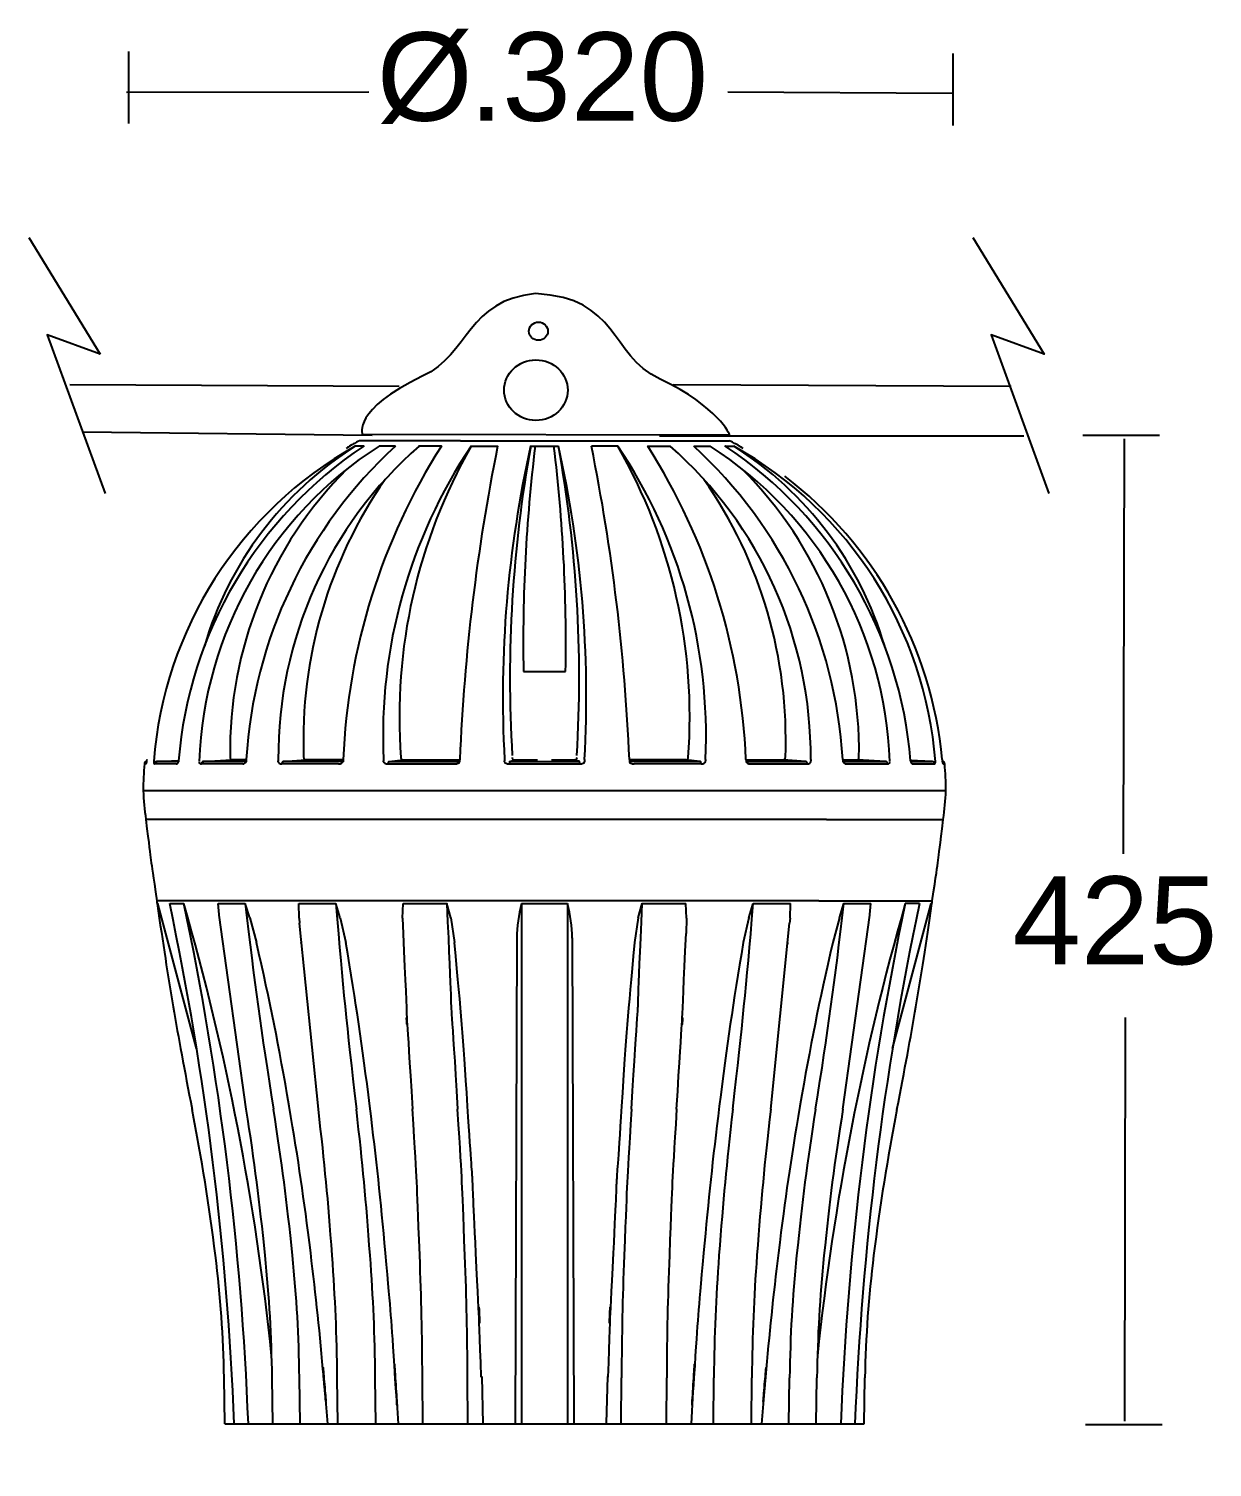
# Model space of a CAD drawing. Extents: x 4 to 131, y 0 to 280.
# Drawn here: x 4.1 to 130.6, y 126.1 to 279.9 of the extents above; entities that cross this region are included whole.
import ezdxf

# ---------------------------------------------------------------- set-up
doc = ezdxf.new("R2010")
doc.units = 0
doc.layers.add('LIVELLO_1', color=160, linetype='Continuous')
doc.styles.add('STD', font='txt')

# ---------------------------------------------------------------- blocks, each defined once
blk = doc.blocks.new('AI9-BLK2')
at = {"layer": 'LIVELLO_1', "color": 7}
for p, q in [((-52.624006, 13.651449), (-45.000526, 1.180376)), ((-48.253558, -2.051296), (-13.034863, -2.247666)), ((16.248965, -2.051296), (52.379749, -2.247666)), ((-46.876725, -7.132812), (-15.918064, -7.465091)), ((14.776531, -7.545534), (53.730226, -7.545534))]:
    blk.add_line(p, q, dxfattribs=at)
for points in [[(48.253558, 13.651449), (55.879621, 1.180376), (50.227942, 3.24416), (56.400519, -13.709499)], [(-45.000526, 1.180376), (-50.652033, 3.24416), (-44.479456, -13.709499)]]:
    blk.add_lwpolyline(points, dxfattribs=at)
blk = doc.blocks.new('AI9-BLK1')
at = {"layer": 'LIVELLO_1', "color": 7}
for p, q in [((-51, 136.96), (-51, 129.26)), ((37.1, 136.75), (37.1, 129.05)), ((-51.21, 132.62), (-25.34, 132.66)), ((13.06, 132.65), (37.02, 132.5)), ((-26.07, 95.36), (-26.32, 95.36)), ((-15.52, 95.36), (-9.64, 95.36)), ((-9.64, 95.36), (-3.45, 95.36)), ((-3.45, 95.36), (2.43, 95.36)), ((2.43, 95.36), (7.44, 95.36)), ((7.44, 95.36), (11.07, 95.36)), ((11.07, 95.36), (12.99, 95.36)), ((12.99, 95.36), (13.23, 95.36)), ((50.98, 95.95), (59.18, 95.95)), ((55.4, 95.56), (55.28, 51.2)), ((-25.86, 94.78), (-26.77, 94.78)), ((-22.49, 94.78), (-24.23, 94.78)), ((-14.38, 94.78), (-11.56, 94.78)), ((-8.03, 94.78), (-5.06, 94.78)), ((1.29, 94.78), (-1.53, 94.78)), ((9.4, 94.78), (11.14, 94.78)), ((14.24, 94.78), (14.3, 94.78)), ((14.29, 94.77), (14.32, 94.77)), ((-8.8, 70.69), (-4.29, 70.69)), ((-49.15, 60.81), (-49.31, 60.81)), ((-49.11, 60.92), (-49.09, 60.97)), ((-49.07, 61.15), (-49.08, 61.04)), ((-49.06, 61.27), (-49.07, 61.14)), ((-49.06, 61.26), (-49.07, 61.15)), ((-45.9, 60.81), (-48.22, 60.81)), ((-45.67, 61.06), (-47.98, 61.06)), ((-47.98, 61.06), (-47.93, 61.06)), ((-47.93, 61.06), (-45.66, 61.18)), ((-45.66, 61.15), (-45.67, 61.04)), ((-45.65, 61.26), (-45.66, 61.15)), ((-38.8, 60.81), (-43.22, 60.81)), ((-38.44, 61.06), (-43, 61.06)), ((-43, 61.06), (-42.96, 61.06)), ((-42.96, 61.06), (-40.02, 61.23)), ((-38.42, 61.23), (-40.02, 61.23)), ((-38.43, 61.15), (-38.44, 61.04)), ((-38.42, 61.26), (-38.43, 61.15)), ((-35, 61.26), (-35, 61.15)), ((-35, 61.04), (-35, 61.15)), ((-28.55, 60.81), (-34.62, 60.81)), ((-28.08, 61.06), (-34.46, 61.06)), ((-34.46, 61.06), (-34.43, 61.06)), ((-34.43, 61.06), (-32.09, 61.23)), ((-28.07, 61.23), (-32.09, 61.23)), ((-28.07, 61.26), (-28.08, 61.15)), ((-28.08, 61.15), (-28.08, 61.04)), ((-23.75, 61.26), (-23.75, 61.15)), ((-23.75, 61.04), (-23.75, 61.15)), ((-23.18, 61.06), (-15.62, 61.06)), ((-23.18, 61.06), (-23.16, 61.06)), ((-23.16, 61.06), (-21.66, 61.23)), ((-21.66, 61.23), (-15.61, 61.23)), ((-16.08, 61.06), (-16.08, 61.06)), ((-15.61, 61.26), (-15.62, 61.15)), ((-15.62, 61.15), (-15.62, 61.04)), ((-10.82, 61.26), (-10.82, 61.15)), ((-10.82, 61.04), (-10.82, 61.15)), ((-10.28, 61.06), (-10.27, 61.06)), ((-10.27, 61.06), (-9.75, 61.23)), ((-9.75, 61.23), (-7.3, 61.23)), ((-5.79, 61.23), (-3.34, 61.23)), ((-2.27, 61.26), (-2.27, 61.15)), ((-2.27, 61.15), (-2.27, 61.04)), ((2.52, 61.26), (2.53, 61.15)), ((8.57, 61.23), (2.52, 61.23)), ((2.53, 61.15), (2.53, 61.04)), ((10.09, 61.06), (2.53, 61.06)), ((2.99, 61.06), (2.99, 61.06)), ((10.19, 60.81), (3.05, 60.81)), ((10.07, 61.06), (8.57, 61.23)), ((10.09, 61.06), (10.07, 61.06)), ((10.66, 61.26), (10.66, 61.15)), ((10.66, 61.04), (10.66, 61.15)), ((14.98, 61.26), (14.99, 61.15)), ((14.98, 61.23), (19, 61.23)), ((14.99, 61.15), (15, 61.04)), ((14.99, 61.06), (21.37, 61.06)), ((15.46, 60.81), (21.53, 60.81)), ((21.34, 61.06), (19, 61.23)), ((21.37, 61.06), (21.34, 61.06)), ((21.91, 61.26), (21.91, 61.15)), ((21.92, 61.04), (21.91, 61.15)), ((25.33, 61.26), (25.35, 61.15)), ((25.34, 61.23), (26.92, 61.23)), ((25.35, 61.15), (25.35, 61.04)), ((25.35, 61.06), (29.91, 61.06)), ((25.72, 60.81), (30.13, 60.81)), ((29.88, 61.06), (26.92, 61.23)), ((29.91, 61.06), (29.88, 61.06)), ((32.57, 61.26), (32.58, 61.15)), ((34.85, 61.06), (32.57, 61.18)), ((32.58, 61.15), (32.59, 61.04)), ((32.58, 61.06), (34.89, 61.06)), ((32.81, 60.81), (35.13, 60.81)), ((34.89, 61.06), (34.85, 61.06)), ((35.97, 61.27), (35.98, 61.14)), ((35.97, 61.26), (35.98, 61.15)), ((35.99, 61.04), (35.98, 61.15)), ((36.01, 60.97), (36.02, 60.92)), ((36.06, 60.81), (36.22, 60.81)), ((-49.45, 57.96), (36.36, 57.96)), ((-49.45, 57.96), (36.36, 57.96)), ((-48.63, 54.87), (-49.16, 54.87)), ((-44.51, 54.87), (-48.63, 54.87)), ((-36.68, 54.87), (-44.51, 54.87)), ((-25.89, 54.87), (-36.68, 54.87)), ((-13.21, 54.87), (-25.89, 54.87)), ((0.12, 54.87), (-13.21, 54.87)), ((12.8, 54.87), (0.12, 54.87)), ((23.59, 54.87), (12.8, 54.87)), ((23.59, 54.87), (31.43, 54.87)), ((31.43, 54.87), (35.54, 54.87)), ((35.54, 54.87), (36.07, 54.87)), ((-47.48, 46.16), (-47.99, 46.16)), ((-43.47, 46.16), (-47.48, 46.16)), ((-35.85, 46.16), (-43.47, 46.16)), ((-25.36, 46.16), (-35.85, 46.16)), ((-13.03, 46.16), (-25.36, 46.16)), ((-0.06, 46.16), (-13.03, 46.16)), ((12.27, 46.16), (-0.06, 46.16)), ((22.76, 46.16), (12.27, 46.16)), ((22.76, 46.16), (30.38, 46.16)), ((30.38, 46.16), (34.39, 46.16)), ((34.39, 46.16), (34.9, 46.16)), ((-43.73, 30.37), (-47.88, 45.88)), ((-46.61, 45.89), (-45.1, 45.89)), ((-46.6, 45.88), (-46.6, 45.89)), ((-41.42, 45.89), (-38.54, 45.89)), ((-41.27, 44.32), (-41.42, 45.88)), ((-38.05, 44.36), (-38.54, 45.89)), ((-32.82, 45.89), (-28.86, 45.89)), ((-32.77, 44.32), (-32.82, 45.88)), ((-28.38, 44.36), (-28.86, 45.89)), ((-21.71, 44.32), (-21.64, 45.88)), ((-21.64, 45.89), (-16.99, 45.89)), ((-16.56, 44.36), (-16.99, 45.89)), ((-8.99, 45.89), (-4.1, 45.89)), ((-8.99, 45.89), (-8.99, -9.75)), ((-4.1, 45.89), (-4.1, -9.75)), ((3.9, 45.88), (8.55, 45.88)), ((8.62, 44.32), (8.55, 45.88)), ((15.29, 44.36), (15.77, 45.89)), ((15.77, 45.89), (19.73, 45.89)), ((15.77, 45.88), (19.73, 45.88)), ((19.69, 44.32), (19.73, 45.88)), ((25.35, 23.89), (28.23, 44.63)), ((25.45, 45.88), (28.33, 45.88)), ((28.19, 44.32), (28.33, 45.88)), ((30.64, 30.37), (34.79, 45.88)), ((33.52, 45.89), (32.01, 45.89)), ((33.51, 45.89), (33.51, 45.88)), ((34.79, 45.89), (34.79, 45.88)), ((-38.05, 44.36), (-37.34, 41.71)), ((-32.77, 44.32), (-32.73, 43.79)), ((-28.38, 44.36), (-27.79, 41.71)), ((-21.71, 44.32), (-21.66, 42.68)), ((-16.56, 44.36), (-16.16, 41.71)), ((3.47, 44.36), (3.08, 41.71)), ((8.62, 44.32), (8.58, 42.68)), ((15.29, 44.36), (14.7, 41.71)), ((17.63, 23.9), (19.64, 43.79)), ((19.69, 44.32), (19.64, 43.79)), ((24.97, 44.36), (24.25, 41.71)), ((-32.53, 41.52), (-32.56, 41.71)), ((-9.5, 42.2), (-9.67, -9.75)), ((-3.59, 42.2), (-3.42, -9.75)), ((19.44, 41.52), (19.47, 41.71)), ((55.5, 33.71), (55.45, -9.47)), ((-40.7, -9.75), (-40.79, -4.84)), ((-32.67, -9.75), (-32.74, -4.84)), ((-24.59, -9.75), (-24.64, -4.84)), ((-19.57, -9.75), (-19.6, -4.84)), ((-14.74, -9.75), (-14.77, -4.84)), ((-13.25, -4.69), (-13.13, -9.75)), ((0.17, -4.69), (0.04, -9.67)), ((1.65, -9.75), (1.68, -4.84)), ((6.48, -9.75), (6.51, -4.84)), ((11.5, -9.75), (11.55, -4.84)), ((15.56, -9.75), (15.61, -4.84)), ((19.58, -9.75), (19.65, -4.84)), ((22.5, -9.75), (22.57, -4.84)), ((27.61, -9.75), (27.7, -4.84)), ((-30.01, -6.33), (-29.73, -9.75)), ((-22.41, -6.33), (-22.2, -9.75)), ((9.32, -6.33), (9.11, -9.75)), ((16.93, -6.33), (16.65, -9.75)), ((-40.71, -9.75), (27.62, -9.75)), ((-40.7, -9.75), (27.61, -9.75)), ((59.48, -9.86), (51.28, -9.86))]:
    blk.add_line(p, q, dxfattribs=at)
for points in [[(-15.52, 95.36), (-20.53, 95.36), (-24.16, 95.36), (-26.07, 95.36)], [(-26.77, 94.78), (-26.78, 94.78), (-26.78, 94.78), (-26.79, 94.77), (-26.79, 94.77)], [(-25.86, 94.78), (-25.86, 94.78), (-25.87, 94.78), (-25.87, 94.77), (-25.87, 94.77)], [(-17.57, 94.78), (-19.96, 94.78), (-19.96, 94.78), (-19.97, 94.78), (-19.97, 94.77), (-19.97, 94.77)], [(-17.57, 94.78), (-17.57, 94.78), (-17.57, 94.78), (-17.57, 94.77), (-17.57, 94.77)], [(-14.38, 94.78), (-14.38, 94.78), (-14.38, 94.78), (-14.38, 94.77), (-14.38, 94.77)], [(-11.56, 94.78), (-11.56, 94.78), (-11.56, 94.78), (-11.56, 94.77), (-11.56, 94.77)], [(-8.03, 94.78), (-8.03, 94.78), (-8.03, 94.78), (-8.03, 94.77), (-8.03, 94.77)], [(-5.06, 94.77), (-5.06, 94.77), (-5.06, 94.78), (-5.06, 94.78), (-5.06, 94.78)], [(1.29, 94.77), (1.29, 94.77), (1.29, 94.78), (1.29, 94.78), (1.29, 94.78)], [(4.48, 94.77), (4.48, 94.77), (4.48, 94.78), (4.48, 94.78), (4.48, 94.78), (6.87, 94.78)], [(6.89, 94.77), (6.88, 94.77), (6.88, 94.78), (6.88, 94.78), (6.87, 94.78)], [(12.79, 94.77), (12.78, 94.77), (12.78, 94.78), (12.77, 94.78), (12.77, 94.78), (13.68, 94.78)], [(14.26, 94.77), (14.29, 94.77), (14.49, 94.64)], [(-48.14, 60.98), (-48.16, 60.97), (-48.17, 60.95), (-48.18, 60.94), (-48.19, 60.92), (-48.2, 60.9), (-48.2, 60.89), (-48.21, 60.87), (-48.21, 60.85), (-48.22, 60.83), (-48.22, 60.81)], [(-47.98, 61.06), (-47.99, 61.05), (-48.01, 61.05), (-48.03, 61.05), (-48.05, 61.04), (-48.07, 61.04), (-48.08, 61.02), (-48.1, 61.02), (-48.12, 61.01), (-48.13, 60.99), (-48.14, 60.98)], [(-43.15, 60.98), (-43.16, 60.97), (-43.17, 60.95), (-43.18, 60.94), (-43.19, 60.92), (-43.2, 60.9), (-43.2, 60.89), (-43.21, 60.87), (-43.21, 60.85), (-43.22, 60.83), (-43.22, 60.81)], [(-43, 61.06), (-43.02, 61.05), (-43.03, 61.05), (-43.05, 61.05), (-43.06, 61.04), (-43.08, 61.04), (-43.1, 61.02), (-43.11, 61.02), (-43.12, 61.01), (-43.14, 60.99), (-43.15, 60.98)], [(-40.15, 61.49), (-40.14, 61.45), (-40.14, 61.41), (-40.13, 61.37), (-40.12, 61.34), (-40.1, 61.31), (-40.09, 61.29), (-40.09, 61.28), (-40.08, 61.27), (-40.07, 61.26), (-40.06, 61.25), (-40.06, 61.25), (-40.05, 61.24), (-40.05, 61.24), (-40.04, 61.24), (-40.04, 61.24), (-40.03, 61.23), (-40.03, 61.23), (-40.03, 61.23), (-40.02, 61.23), (-40.02, 61.23)], [(-34.57, 60.98), (-34.58, 60.97), (-34.59, 60.95), (-34.59, 60.94), (-34.6, 60.92), (-34.61, 60.9), (-34.61, 60.88), (-34.62, 60.85), (-34.62, 60.83), (-34.62, 60.81)], [(-34.46, 61.06), (-34.46, 61.06), (-34.47, 61.05), (-34.48, 61.05), (-34.49, 61.05), (-34.5, 61.04), (-34.52, 61.04), (-34.53, 61.02), (-34.54, 61.02), (-34.55, 61.01), (-34.56, 60.99), (-34.57, 60.98)], [(-32.29, 61.49), (-32.28, 61.46), (-32.28, 61.45), (-32.28, 61.43), (-32.27, 61.41), (-32.26, 61.39), (-32.26, 61.37), (-32.25, 61.35), (-32.24, 61.34), (-32.23, 61.32), (-32.22, 61.31), (-32.21, 61.29), (-32.2, 61.28), (-32.19, 61.27), (-32.17, 61.26), (-32.16, 61.25), (-32.14, 61.24), (-32.13, 61.24), (-32.12, 61.23), (-32.1, 61.23), (-32.09, 61.23), (-32.09, 61.23)], [(-23.25, 60.98), (-23.26, 60.96), (-23.27, 60.93), (-23.28, 60.88), (-23.28, 60.83), (-23.28, 60.81)], [(-23.18, 61.06), (-23.18, 61.06), (-23.19, 61.05), (-23.19, 61.05), (-23.19, 61.05), (-23.2, 61.05), (-23.2, 61.05), (-23.21, 61.04), (-23.21, 61.04), (-23.22, 61.04), (-23.22, 61.02), (-23.23, 61.02), (-23.24, 61.01), (-23.24, 60.99), (-23.25, 60.98)], [(-21.9, 61.49), (-21.9, 61.46), (-21.9, 61.45), (-21.89, 61.43), (-21.89, 61.41), (-21.88, 61.39), (-21.87, 61.37), (-21.86, 61.35), (-21.85, 61.34), (-21.84, 61.32), (-21.83, 61.31), (-21.81, 61.29), (-21.8, 61.28), (-21.78, 61.27), (-21.77, 61.26), (-21.75, 61.25), (-21.73, 61.24), (-21.71, 61.24), (-21.69, 61.23), (-21.68, 61.23), (-21.66, 61.23)], [(-10.29, 60.98), (-10.3, 60.95), (-10.3, 60.9), (-10.3, 60.86), (-10.3, 60.81)], [(-10.28, 61.06), (-10.28, 61.06), (-10.28, 61.05), (-10.28, 61.05), (-10.28, 61.04), (-10.28, 61.04), (-10.29, 61.02), (-10.29, 60.99), (-10.29, 60.98)], [(-10.28, 61.06), (-2.81, 61.06), (-2.82, 61.06), (-3.34, 61.23)], [(-2.8, 60.98), (-2.8, 61.01), (-2.8, 61.04), (-2.81, 61.04), (-2.81, 61.05), (-2.81, 61.05), (-2.81, 61.06), (-2.81, 61.06)], [(-2.79, 60.81), (-2.79, 60.86), (-2.79, 60.9), (-2.79, 60.95), (-2.8, 60.98)], [(8.57, 61.23), (8.59, 61.23), (8.61, 61.23), (8.63, 61.24), (8.64, 61.24), (8.66, 61.25), (8.68, 61.26), (8.69, 61.27), (8.71, 61.28), (8.72, 61.29), (8.74, 61.31), (8.75, 61.32), (8.76, 61.34), (8.77, 61.35), (8.78, 61.37), (8.79, 61.39), (8.8, 61.41), (8.8, 61.43), (8.81, 61.45), (8.81, 61.46), (8.81, 61.49)], [(10.19, 60.81), (10.19, 60.86), (10.18, 60.9), (10.17, 60.95), (10.17, 60.96), (10.16, 60.98), (10.16, 60.99), (10.15, 61.01), (10.14, 61.02), (10.14, 61.02), (10.13, 61.04), (10.12, 61.04), (10.12, 61.04), (10.12, 61.05), (10.11, 61.05), (10.11, 61.05), (10.1, 61.05), (10.1, 61.05), (10.1, 61.06), (10.09, 61.06)], [(19, 61.23), (19.01, 61.23), (19.02, 61.23), (19.03, 61.24), (19.05, 61.24), (19.06, 61.25), (19.08, 61.25), (19.09, 61.26), (19.1, 61.27), (19.12, 61.29), (19.13, 61.3), (19.14, 61.31), (19.15, 61.33), (19.16, 61.35), (19.17, 61.36), (19.18, 61.38), (19.18, 61.4), (19.19, 61.41), (19.19, 61.43), (19.19, 61.46), (19.2, 61.49)], [(21.53, 60.81), (21.53, 60.83), (21.53, 60.86), (21.52, 60.88), (21.52, 60.9), (21.51, 60.93), (21.5, 60.95), (21.49, 60.96), (21.48, 60.98), (21.47, 60.99), (21.46, 61.01), (21.45, 61.02), (21.44, 61.02), (21.43, 61.04), (21.42, 61.04), (21.4, 61.05), (21.39, 61.05), (21.38, 61.05), (21.37, 61.06), (21.37, 61.06)], [(26.92, 61.23), (26.93, 61.23), (26.93, 61.23), (26.94, 61.23), (26.95, 61.23), (26.95, 61.24), (26.96, 61.24), (26.96, 61.24), (26.96, 61.24), (26.97, 61.25), (26.98, 61.25), (26.99, 61.26), (26.99, 61.27), (27, 61.29), (27.01, 61.3), (27.02, 61.31), (27.03, 61.35), (27.04, 61.38), (27.05, 61.41), (27.06, 61.45), (27.06, 61.49)], [(30.13, 60.81), (30.13, 60.83), (30.12, 60.85), (30.12, 60.87), (30.12, 60.89), (30.11, 60.9), (30.1, 60.92), (30.09, 60.94), (30.08, 60.95), (30.07, 60.97), (30.06, 60.98), (30.05, 60.99), (30.04, 61.01), (30.02, 61.02), (30.01, 61.02), (29.99, 61.04), (29.98, 61.04), (29.96, 61.05), (29.95, 61.05), (29.93, 61.05), (29.91, 61.06)], [(3.47, 44.36), (3.9, 45.89), (8.56, 45.89)], [(24.97, 44.36), (25.45, 45.89), (28.33, 45.89)]]:
    blk.add_lwpolyline(points, dxfattribs=at)
for centre, major_axis, ratio in [((-7.2, 107.06), (1.02, 0), 0.954262), ((-7.47, 100.76), (3.4, 0), 0.952872)]:
    blk.add_ellipse(centre, major_axis=major_axis, ratio=ratio, dxfattribs=at)
for points, knots in [([(-7.5, 111.08), (1.51, 110.62), (0.23, 104.6), (5.82, 101.94), (12.09, 98.96), (13.24, 95.98), (13.24, 95.98), (13.24, 95.98), (-26.01, 96.04), (-26.01, 96.04), (-26.01, 96.04), (-27.14, 98.66), (-19.61, 102.24), (-14.51, 104.67), (-14.83, 110.4), (-7.5, 111.08)], [0, 0, 0, 0, 1, 1, 1, 2, 2, 2, 3, 3, 3, 4, 4, 4, 5, 5, 5, 5]), ([(14.67, 94.54), (14.15, 94.89), (14.84, 94.42), (14.32, 94.77), (14.31, 94.78), (14.3, 94.78), (14.3, 94.78), (13.81, 95.05), (13.72, 95.1), (13.23, 95.36)], [0, 0, 0, 0, 1, 1, 1, 2, 2, 2, 3, 3, 3, 3]), ([(-48.32, 61.01), (-48.32, 60.96), (-48.31, 60.92), (-48.3, 60.88), (-48.29, 60.84), (-48.26, 60.81), (-48.22, 60.81)], [0, 0, 0, 0, 1, 1, 1, 2, 2, 2, 2]), ([(-45.9, 60.81), (-45.84, 60.81), (-45.79, 60.83), (-45.75, 60.88), (-45.71, 60.92), (-45.68, 60.98), (-45.67, 61.04)], [0, 0, 0, 0, 1, 1, 1, 2, 2, 2, 2]), ([(-43.47, 60.99), (-43.46, 60.95), (-43.43, 60.91), (-43.4, 60.88), (-43.35, 60.83), (-43.28, 60.81), (-43.22, 60.81)], [0, 0, 0, 0, 1, 1, 1, 2, 2, 2, 2]), ([(-28.55, 60.81), (-28.44, 60.81), (-28.33, 60.83), (-28.23, 60.88), (-28.15, 60.91), (-28.1, 60.97), (-28.08, 61.04)], [0, 0, 0, 0, 1, 1, 1, 2, 2, 2, 2]), ([(-23.62, 60.88), (-23.51, 60.83), (-23.39, 60.81), (-23.28, 60.81), (-23.28, 60.81), (-16.14, 60.81), (-16.14, 60.81), (-16.02, 60.81), (-15.89, 60.83), (-15.78, 60.88)], [0, 0, 0, 0, 1, 1, 1, 2, 2, 2, 3, 3, 3, 3]), ([(-10.66, 60.88), (-10.55, 60.83), (-10.43, 60.81), (-10.3, 60.81), (-10.3, 60.81), (-2.79, 60.81), (-2.79, 60.81), (-2.66, 60.81), (-2.54, 60.83), (-2.43, 60.88)], [0, 0, 0, 0, 1, 1, 1, 2, 2, 2, 3, 3, 3, 3]), ([(35.14, 60.81), (35.14, 60.88), (35.1, 60.94), (35.06, 60.98), (35.01, 61.03), (34.95, 61.05), (34.89, 61.06)], [0, 0, 0, 0, 1, 1, 1, 2, 2, 2, 2]), ([(36.36, 57.96), (36.35, 58.96), (36.31, 59.82), (36.22, 60.81), (36.21, 60.94), (36.12, 61.04), (35.99, 61.05)], [0, 0, 0, 0, 1, 1, 1, 2, 2, 2, 2]), ([(-49.16, 54.86), (-48.44, 49.13), (-48.81, 51.88), (-47.99, 46.16), (-47.96, 45.97), (-47.98, 46.08), (-47.95, 45.89)], [0, 0, 0, 0, 1, 1, 1, 2, 2, 2, 2]), ([(-21.64, 45.88), (-21.64, 45.88), (-16.99, 45.88), (-16.99, 45.88), (-15.99, 23.61), (-17.18, 46.14), (-15.83, 23.88)], [0, 0, 0, 0, 1, 1, 1, 2, 2, 2, 2]), ([(-35.59, -9.75), (-35.59, -9.75), (-35.66, -4.84), (-35.66, -4.84), (-35.72, -0.25), (-35.95, 3.7), (-36.41, 8.27), (-37.01, 14.18), (-37.51, 18.03), (-38.43, 23.89), (-38.43, 23.89), (-41.31, 44.63), (-41.31, 44.63)], [0, 0, 0, 0, 1, 1, 1, 2, 2, 2, 3, 3, 3, 4, 4, 4, 4]), ([(-29.25, 8.28), (-29.69, 14.35), (-30.02, 17.85), (-30.72, 23.9), (-30.72, 23.9), (-32.73, 43.79), (-32.73, 43.79)], [0, 0, 0, 0, 1, 1, 1, 2, 2, 2, 2]), ([(-19.6, -4.84), (-19.62, 0.04), (-19.7, 3.41), (-19.89, 8.29), (-20.25, 17.77), (-20.09, 14.45), (-20.66, 23.92)], [0, 0, 0, 0, 1, 1, 1, 2, 2, 2, 2]), ([(22.42, 23.88), (21.5, 18.02), (21, 14.17), (20.4, 8.27), (19.94, 3.7), (19.71, -0.25), (19.65, -4.84)], [0, 0, 0, 0, 1, 1, 1, 2, 2, 2, 2]), ([(-28.65, -9.75), (-28.65, -9.75), (-28.7, -4.84), (-28.7, -4.84), (-28.75, -0.11), (-28.9, 3.55), (-29.25, 8.28)], [0, 0, 0, 0, 1, 1, 1, 2, 2, 2, 2])]:
    blk.add_open_spline(points, degree=3, knots=knots, dxfattribs=at)
for points in [[(-26.32, 95.36), (-26.81, 95.1), (-26.9, 95.05), (-27.39, 94.78)], [(-26.77, 94.78), (-39.14, 87.84), (-47.22, 75.19), (-48.32, 61.05)], [(-25.86, 94.78), (-37.26, 87.18), (-44.55, 74.81), (-45.66, 61.15)], [(-24.23, 94.78), (-35.78, 87.37), (-42.95, 74.79), (-43.46, 61.08)], [(-26.77, 94.78), (-34.57, 89.84), (-40.3, 82.25), (-42.9, 73.39)], [(-22.49, 94.78), (-31.94, 86.09), (-37.66, 74.08), (-38.42, 61.26)], [(-19.96, 94.78), (-29.6, 86.32), (-35.08, 74.1), (-35, 61.26)], [(-17.57, 94.78), (-23.95, 84.72), (-27.57, 73.17), (-28.07, 61.26)], [(-27.4, 94.77), (-27.93, 94.42), (-27.23, 94.89), (-27.75, 94.54)], [(-27.39, 94.78), (-27.39, 94.78), (-27.4, 94.78), (-27.4, 94.77)], [(-14.38, 94.78), (-21.02, 84.9), (-24.3, 73.16), (-23.75, 61.26)], [(-14.38, 94.78), (-20.15, 84.67), (-22.76, 73.09), (-21.9, 61.48)], [(-11.56, 94.78), (-13.8, 83.58), (-15.11, 72.68), (-15.61, 61.26)], [(-8.03, 94.78), (-10.5, 83.77), (-11.44, 72.54), (-10.82, 61.27)], [(-8.02, 94.79), (-9.99, 83.84), (-10.65, 72.81), (-10, 61.71)], [(-7.55, 94.78), (-8.52, 86.7), (-8.93, 78.84), (-8.8, 70.69)], [(-4.29, 70.69), (-4.16, 78.84), (-4.57, 86.7), (-5.54, 94.78)], [(-3.08, 61.71), (-2.44, 72.81), (-3.1, 83.84), (-5.06, 94.79)], [(-2.27, 61.27), (-1.64, 72.54), (-2.59, 83.77), (-5.06, 94.78)], [(2.52, 61.26), (2.02, 72.68), (0.71, 83.58), (-1.53, 94.78)], [(10.66, 61.26), (11.21, 73.16), (7.93, 84.9), (1.29, 94.78)], [(8.81, 61.48), (9.68, 73.09), (7.06, 84.67), (1.29, 94.78)], [(14.98, 61.26), (14.49, 73.17), (10.87, 84.72), (4.48, 94.78)], [(21.91, 61.26), (21.99, 74.1), (16.52, 86.32), (6.87, 94.78)], [(25.33, 61.26), (24.57, 74.08), (18.86, 86.09), (9.4, 94.78)], [(30.37, 61.08), (29.87, 74.79), (22.69, 87.37), (11.14, 94.78)], [(32.58, 61.15), (31.46, 74.81), (24.17, 87.18), (12.77, 94.78)], [(35.23, 61.05), (34.13, 75.19), (26.05, 87.84), (13.68, 94.78)], [(13.7, 94.77), (13.7, 94.78), (13.69, 94.78), (13.68, 94.78)], [(29.81, 73.39), (27.21, 82.25), (21.48, 89.84), (13.68, 94.78)], [(14.26, 94.77), (14.26, 94.78), (14.25, 94.78), (14.24, 94.78)], [(14.32, 94.77), (14.31, 94.78), (14.3, 94.78), (14.3, 94.78)], [(-27.68, 92.31), (-35.85, 84.15), (-40.35, 73.03), (-40.15, 61.49)], [(27.06, 61.49), (27.26, 73.03), (22.76, 84.15), (14.59, 92.31)], [(-23.58, 91.22), (-29.64, 82.51), (-32.69, 72.09), (-32.29, 61.49)], [(19.2, 61.49), (19.61, 72.09), (16.56, 82.51), (10.49, 91.22)], [(35.97, 61.26), (34.83, 73.28), (28.73, 84.25), (19.13, 91.56)], [(-49.31, 60.81), (-49.39, 59.82), (-49.43, 58.96), (-49.45, 57.96)], [(-49.08, 61.05), (-49.2, 61.04), (-49.3, 60.94), (-49.31, 60.81)], [(-49.1, 60.94), (-49.13, 60.9), (-49.14, 60.86), (-49.15, 60.81)], [(-49.15, 60.81), (-49.12, 60.82), (-49.11, 60.85), (-49.11, 60.88)], [(-49.11, 60.88), (-49.09, 60.93), (-49.08, 60.99), (-49.08, 61.04)], [(-49.09, 60.97), (-49.1, 60.93), (-49.1, 60.91), (-49.11, 60.88)], [(-49.09, 60.96), (-49.08, 61.02), (-49.07, 61.08), (-49.07, 61.14)], [(-38.8, 60.81), (-38.72, 60.81), (-38.63, 60.83), (-38.56, 60.88)], [(-38.56, 60.88), (-38.49, 60.91), (-38.45, 60.97), (-38.44, 61.04)], [(-35, 61.04), (-35, 60.97), (-34.96, 60.91), (-34.89, 60.88)], [(-34.9, 60.88), (-34.81, 60.83), (-34.72, 60.81), (-34.62, 60.81)], [(-23.76, 61.04), (-23.74, 60.97), (-23.69, 60.9), (-23.62, 60.88)], [(-15.78, 60.88), (-15.7, 60.9), (-15.64, 60.96), (-15.62, 61.04)], [(-10.82, 61.04), (-10.8, 60.96), (-10.74, 60.9), (-10.66, 60.88)], [(-10.02, 61.49), (-10.02, 61.34), (-9.9, 61.23), (-9.75, 61.23)], [(-3.34, 61.23), (-3.19, 61.23), (-3.07, 61.34), (-3.07, 61.49)], [(-2.43, 60.88), (-2.35, 60.9), (-2.28, 60.96), (-2.27, 61.04)], [(2.53, 61.04), (2.55, 60.96), (2.61, 60.9), (2.69, 60.88)], [(2.69, 60.88), (2.81, 60.83), (2.93, 60.81), (3.05, 60.81)], [(10.19, 60.81), (10.31, 60.81), (10.42, 60.83), (10.53, 60.88)], [(10.53, 60.88), (10.6, 60.9), (10.66, 60.97), (10.67, 61.04)], [(14.99, 61.04), (15.01, 60.97), (15.07, 60.91), (15.14, 60.88)], [(15.14, 60.88), (15.24, 60.83), (15.35, 60.81), (15.46, 60.81)], [(21.53, 60.81), (21.63, 60.81), (21.72, 60.83), (21.81, 60.88)], [(21.81, 60.88), (21.87, 60.91), (21.92, 60.97), (21.92, 61.04)], [(25.35, 61.04), (25.36, 60.97), (25.41, 60.91), (25.47, 60.88)], [(25.47, 60.88), (25.54, 60.83), (25.63, 60.81), (25.72, 60.81)], [(30.13, 60.81), (30.2, 60.81), (30.26, 60.83), (30.31, 60.88)], [(30.31, 60.88), (30.35, 60.91), (30.37, 60.95), (30.38, 60.99)], [(32.59, 61.04), (32.59, 60.98), (32.62, 60.92), (32.66, 60.88)], [(32.66, 60.88), (32.7, 60.83), (32.76, 60.81), (32.81, 60.81)], [(35.13, 60.81), (35.17, 60.81), (35.2, 60.84), (35.21, 60.88)], [(35.21, 60.88), (35.22, 60.92), (35.23, 60.96), (35.23, 61.01)], [(35.98, 61.14), (35.98, 61.08), (35.99, 61.02), (36.01, 60.96)], [(35.99, 61.04), (35.99, 60.99), (36, 60.93), (36.02, 60.88)], [(36.02, 60.88), (36.02, 60.91), (36.01, 60.93), (36.01, 60.97)], [(36.06, 60.81), (36.06, 60.86), (36.04, 60.9), (36.01, 60.94)], [(36.02, 60.88), (36.03, 60.85), (36.04, 60.82), (36.06, 60.81)], [(-49.45, 57.96), (-49.38, 56.84), (-49.3, 55.98), (-49.16, 54.87)], [(36.07, 54.87), (36.21, 55.98), (36.29, 56.84), (36.36, 57.96)], [(34.9, 46.16), (35.72, 51.88), (35.36, 49.13), (36.07, 54.86)], [(2.75, 23.88), (4.09, 46.14), (2.91, 23.61), (3.9, 45.88)], [(34.86, 45.89), (34.89, 46.08), (34.87, 45.97), (34.9, 46.16)], [(-47.95, 45.88), (-46.7, 37.27), (-45.88, 32.42), (-44.21, 23.87)], [(-47.87, 45.88), (-47.87, 45.88), (-47.88, 45.88), (-47.88, 45.89)], [(-39.71, -9.75), (-40.47, 9.12), (-42.73, 27.4), (-46.61, 45.88)], [(-35.71, -2.49), (-37.41, 13.89), (-40.55, 30.06), (-45.1, 45.88)], [(-38.2, -9.76), (-38.95, 9.11), (-41.22, 27.4), (-45.09, 45.88)], [(-45.08, 45.88), (-45.08, 45.89), (-45.08, 45.89), (-45.08, 45.89)], [(-38.54, 45.88), (-37.56, 37.48), (-36.84, 32.25), (-35.51, 23.88)], [(-28.86, 45.88), (-28.06, 36.5), (-27.73, 33.23), (-26.66, 23.88)], [(-21.67, 42.69), (-20.65, 21.02), (-21.96, 45.57), (-20.66, 23.91)], [(-8.99, 45.89), (-9.33, 44.67), (-9.5, 43.42), (-9.5, 42.16)], [(-3.59, 42.16), (-3.59, 43.42), (-3.76, 44.67), (-4.1, 45.89)], [(7.57, 23.91), (8.88, 45.57), (7.56, 21.02), (8.58, 42.69)], [(13.57, 23.88), (14.64, 33.23), (14.97, 36.5), (15.77, 45.88)], [(22.42, 23.88), (23.75, 32.25), (24.47, 37.48), (25.45, 45.88)], [(32.01, 45.88), (27.47, 30.06), (24.33, 13.89), (22.62, -2.49)], [(32.01, 45.88), (28.13, 27.4), (25.87, 9.11), (25.11, -9.76)], [(33.52, 45.88), (29.65, 27.4), (27.38, 9.12), (26.62, -9.75)], [(31.12, 23.87), (32.79, 32.42), (33.61, 37.27), (34.86, 45.88)], [(31.99, 45.89), (31.99, 45.89), (31.99, 45.89), (31.99, 45.88)], [(-33.84, 24.21), (-34.95, 30.74), (-35.85, 35.25), (-37.34, 41.71)], [(-25.22, 24.21), (-26.04, 30.85), (-26.67, 35.11), (-27.79, 41.71)], [(-14.77, 24.2), (-15.31, 32.36), (-15.4, 33.56), (-16.16, 41.7)], [(3.08, 41.7), (2.31, 33.56), (2.22, 32.36), (1.68, 24.2)], [(14.7, 41.71), (13.58, 35.11), (12.96, 30.85), (12.13, 24.21)], [(24.25, 41.71), (22.77, 35.25), (21.86, 30.74), (20.75, 24.21)], [(-41.72, 8.25), (-42.38, 13.55), (-43.19, 18.62), (-44.21, 23.86)], [(-33.49, 8.27), (-34.09, 14.17), (-34.59, 18.02), (-35.51, 23.88)], [(-31.54, 8.52), (-32.29, 14.62), (-32.81, 18.15), (-33.84, 24.21)], [(-25.19, 8.26), (-25.63, 14.33), (-25.96, 17.83), (-26.66, 23.88)], [(-23.54, 8.52), (-24.06, 14.29), (-24.51, 18.46), (-25.22, 24.2)], [(-15.06, 8.27), (-15.43, 17.74), (-15.26, 14.42), (-15.83, 23.88)], [(-13.88, 8.51), (-14.51, 21.48), (-13.92, 11.26), (-14.77, 24.21)], [(1.69, 24.21), (0.84, 11.26), (1.42, 21.48), (0.79, 8.51)], [(2.75, 23.88), (2.17, 14.42), (2.34, 17.74), (1.97, 8.27)], [(7.57, 23.92), (7, 14.45), (7.16, 17.77), (6.8, 8.29)], [(12.13, 24.2), (11.42, 18.46), (10.97, 14.29), (10.45, 8.52)], [(13.57, 23.88), (12.88, 17.83), (12.55, 14.33), (12.1, 8.26)], [(17.63, 23.9), (16.94, 17.85), (16.61, 14.35), (16.16, 8.28)], [(20.75, 24.21), (19.72, 18.15), (19.21, 14.62), (18.45, 8.52)], [(25.35, 23.89), (24.42, 18.03), (23.92, 14.18), (23.32, 8.27)], [(31.12, 23.86), (30.1, 18.62), (29.29, 13.56), (28.63, 8.26)], [(-13.31, -4.77), (-13.99, 13.44), (-13, -9.69), (-13.88, 8.52)], [(0.79, 8.52), (-0.09, -9.69), (0.9, 13.44), (0.22, -4.77)], [(-40.79, -4.84), (-40.87, -0.42), (-41.17, 3.86), (-41.72, 8.25)], [(-32.74, -4.84), (-32.8, -0.25), (-33.03, 3.7), (-33.49, 8.27)], [(-30.15, -4.77), (-30.54, -0.19), (-30.98, 3.96), (-31.54, 8.52)], [(-24.64, -4.84), (-24.69, -0.11), (-24.84, 3.54), (-25.19, 8.27)], [(-22.51, -4.77), (-22.97, 2.29), (-22.91, 1.46), (-23.54, 8.51)], [(-14.77, -4.84), (-14.8, 0.03), (-14.87, 3.39), (-15.06, 8.26)], [(1.97, 8.26), (1.78, 3.39), (1.71, 0.03), (1.68, -4.84)], [(6.8, 8.29), (6.61, 3.41), (6.53, 0.04), (6.51, -4.84)], [(10.45, 8.51), (9.82, 1.46), (9.88, 2.29), (9.42, -4.77)], [(12.1, 8.27), (11.75, 3.54), (11.6, -0.11), (11.55, -4.84)], [(16.16, 8.28), (15.81, 3.55), (15.66, -0.11), (15.61, -4.84)], [(18.45, 8.52), (17.89, 3.96), (17.46, -0.19), (17.06, -4.77)], [(23.32, 8.27), (22.86, 3.7), (22.64, -0.25), (22.57, -4.84)], [(28.63, 8.25), (28.08, 3.86), (27.78, -0.42), (27.7, -4.84)], [(-22.41, -6.34), (-23, 3.27), (-21.88, -14.38), (-22.51, -4.77)], [(9.42, -4.77), (8.79, -14.38), (9.91, 3.27), (9.32, -6.34)], [(-30.01, -6.33), (-30.7, 2.02), (-29.42, -13.12), (-30.15, -4.77)], [(17.06, -4.77), (16.33, -13.12), (17.61, 2.02), (16.93, -6.33)]]:
    blk.add_open_spline(points, degree=3, dxfattribs=at)
blk.add_blockref('AI9-BLK2', (-9.04, 103.43), dxfattribs=at)
at = {"layer": 'LIVELLO_1', "color": 7, "attachment_point": 1, "style": 'STD'}
for s, insert, char_height in [('\\fArial|b0|i0;\\H9.4439;\\C7;Ø', (-24.48, 139.01), 9.4439), ('\\fArial|b0|i0;\\H9.4439;\\C7;320', (-11.07, 139.01), 9.4439), ('\\fArial|b0|i0;\\H9.4439;\\C7;.', (-14.6, 139.01), 9.4439), ('\\fArial|b0|i0;\\H9.3963;\\C7;425', (43.47, 48.78), 9.3963)]:
    blk.add_mtext(s, dxfattribs=dict(at, insert=insert, char_height=char_height))

msp = doc.modelspace()

# ---------------------------------------------------------------- block references
at = {"layer": 'LIVELLO_1', "color": 7}
msp.add_blockref('AI9-BLK1', (65.75137, 140.457232), dxfattribs=at)

doc.saveas('drawing.dxf')
